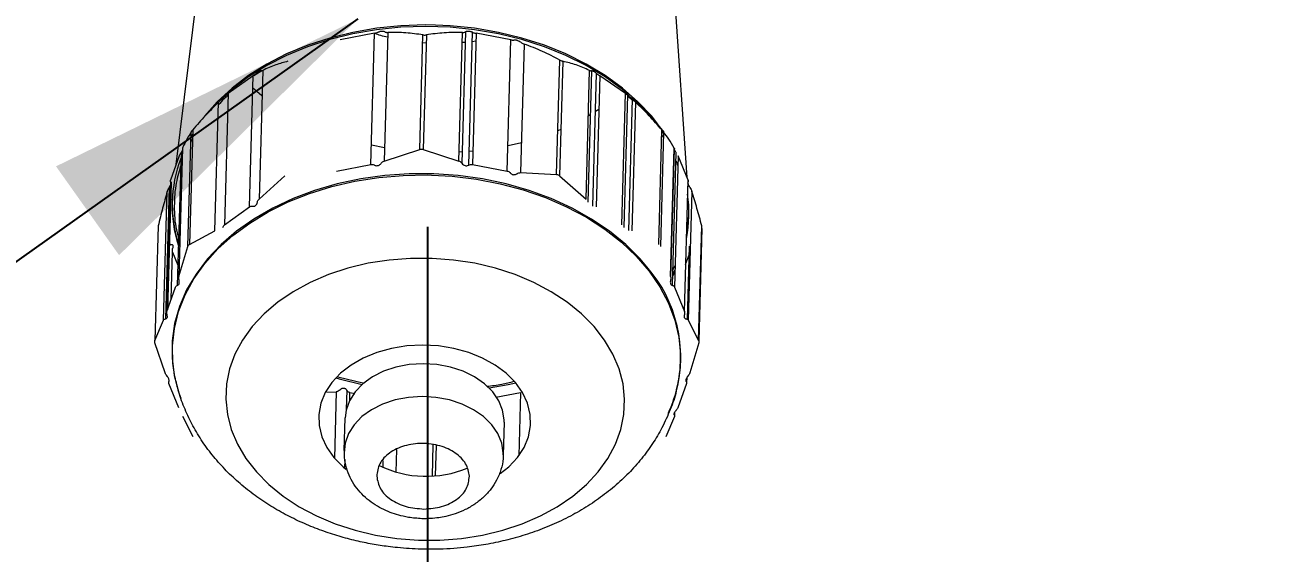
# Model space of a CAD drawing. Extents: x -2187 to 96136, y -11110 to 52208.
# Drawn here: x 32554.6 to 32741.7, y 18667.1 to 18746.8 of the extents above; entities that cross this region are included whole.
import ezdxf

# ---------------------------------------------------------------- set-up
doc = ezdxf.new("R2010")
doc.units = 0
doc.header["$LTSCALE"] = 1000
doc.header["$MEASUREMENT"] = 0
doc.linetypes.add('ACAD_ISO02W100', pattern=[15, 12, -3])
doc.layers.add('洗衣房设备', color=4, linetype='Continuous')
doc.styles.add('-宋体', font='', dxfattribs={"width": 0.8})
doc.styles.add('HZHT', font='hztxt_e.shx', dxfattribs={"width": 1.5, "bigfont": 'hztxt.shx'})
doc.styles.get('-宋体').set_extended_font_data('SimSun')
doc.dimstyles.new('50', dxfattribs={"dimscale": 30, "dimtxt": 3.5, "dimasz": 1.5, "dimexe": 0.8, "dimexo": 2, "dimgap": 0.8, "dimtad": 1, "dimdec": 0, "dimrnd": 5, "dimzin": 0, "dimdsep": 46, "dimtxsty": '-宋体', "dimblk": 'OBLIQUE', "dimcen": 0.6, "dimdle": 0.8, "dimclrd": 6, "dimclre": 6, "dimclrt": 6, "dimadec": 0, "dimazin": 0, "dimtfac": 1, "dimtdec": 0, "dimtofl": 0, "dimtmove": 2, "dimatfit": 3, "dimldrblk": 'OBLIQUE', "dimfxl": 0, "dimtolj": 1, "dimtzin": 0, "dimarcsym": 0})
doc.dimstyles.new('75', dxfattribs={"dimscale": 100, "dimtxt": 3, "dimasz": 1, "dimexe": 1, "dimexo": 1, "dimgap": 0.2, "dimtad": 1, "dimdec": 0, "dimrnd": 10, "dimzin": 0, "dimdsep": 46, "dimtxsty": 'HZHT', "dimblk1": 'ARCHTICK', "dimblk2": 'ARCHTICK', "dimsah": 1, "dimcen": 1, "dimdle": 0.5, "dimclrd": 1, "dimclre": 1, "dimadec": 0, "dimazin": 0, "dimtfac": 1, "dimtdec": 0, "dimtix": 1, "dimtmove": 2, "dimatfit": 3, "dimfxl": 0, "dimtolj": 1, "dimtzin": 0, "dimarcsym": 0})

# ---------------------------------------------------------------- blocks, each defined once
blk = doc.blocks.new('_OBLIQUE')
at = {"color": 0, "linetype": 'ByBlock'}
blk.add_line((-0.5, -0.5), (0.5, 0.5), dxfattribs=at)
blk = doc.blocks.new('*D131')
at = {"layer": 'Defpoints', "color": 0, "linetype": 'ACAD_ISO02W100', "ltscale": 750}
for p in [(32615.36, 18776.32), (32318.1, 18411.5), (33024.11, 18411.5)]:
    blk.add_point(p, dxfattribs=at)
at = {"layer": '洗衣房设备', "color": 6, "linetype": 'ACAD_ISO02W100', "lineweight": -2, "ltscale": 750}
for p, q in [((33024.11, 18800.32), (33024.11, 18387.5)), ((32675.36, 18776.32), (33048.11, 18776.32)), ((32378.1, 18411.5), (33048.11, 18411.5))]:
    blk.add_line(p, q, dxfattribs=at)
at = {"layer": '洗衣房设备', "color": 6, "linetype": 'ACAD_ISO02W100', "lineweight": -2, "ltscale": 750, "xscale": 45, "yscale": 45, "zscale": 45}
for p, rotation in [((33024.11, 18776.32), 90), ((33024.11, 18411.5), 270)]:
    blk.add_blockref('_OBLIQUE', p, dxfattribs=dict(at, rotation=rotation))
at = {"layer": '洗衣房设备', "color": 6, "linetype": 'ACAD_ISO02W100', "ltscale": 750, "insert": (32947.61, 18593.91), "char_height": 105, "attachment_point": 5, "rotation": 90, "style": '-宋体'}
blk.add_mtext('\\A1;365', dxfattribs=at)
blk = doc.blocks.new('*D132')
at = {"layer": 'Defpoints', "color": 0, "linetype": 'ACAD_ISO02W100', "ltscale": 750}
for p in [(32615.36, 18776.32), (32850.1, 18644.5), (32850.1, 18267.54)]:
    blk.add_point(p, dxfattribs=at)
at = {"layer": '洗衣房设备', "color": 6, "linetype": 'ACAD_ISO02W100', "lineweight": -2, "ltscale": 750}
for p, q in [((32615.36, 18716.32), (32615.36, 18243.54)), ((32850.1, 18584.5), (32850.1, 18243.54)), ((32591.36, 18267.54), (32874.1, 18267.54))]:
    blk.add_line(p, q, dxfattribs=at)
at = {"layer": '洗衣房设备', "color": 6, "linetype": 'ACAD_ISO02W100', "lineweight": -2, "ltscale": 750, "xscale": 45, "yscale": 45, "zscale": 45, "rotation": 180}
blk.add_blockref('_OBLIQUE', (32615.36, 18267.54), dxfattribs=at)
at = {"layer": '洗衣房设备', "color": 6, "linetype": 'ACAD_ISO02W100', "lineweight": -2, "ltscale": 750, "xscale": 45, "yscale": 45, "zscale": 45}
blk.add_blockref('_OBLIQUE', (32850.1, 18267.54), dxfattribs=at)
at = {"layer": '洗衣房设备', "color": 6, "linetype": 'ACAD_ISO02W100', "ltscale": 750, "insert": (32732.73, 18344.04), "char_height": 105, "attachment_point": 5, "style": '-宋体'}
blk.add_mtext('\\A1;235', dxfattribs=at)
blk = doc.blocks.new('_ArchTick')
at = {"color": 0, "linetype": 'ByBlock', "const_width": 0.4}
blk.add_lwpolyline([(-0.5, -0.5), (0.5, 0.5)], dxfattribs=at)

msp = doc.modelspace()

# ---------------------------------------------------------------- linework, layer by layer
at = {"color": 7, "linetype": 'Continuous', "lineweight": 15}
for p, q in [((32577.443, 18725.768), (32581.14, 18755.524)), ((32652.466, 18753.537), (32654.488, 18723.803)), ((32607.348, 18745.56), (32602.168, 18744.573)), ((32606.796, 18725.747), (32607.348, 18745.56)), ((32609.364, 18745.68), (32608.823, 18726.272)), ((32620.089, 18726.272), (32620.63, 18745.68)), ((32621.113, 18745.761), (32620.561, 18725.926)), ((32621.581, 18725.662), (32622.139, 18745.701)), ((32622.683, 18745.56), (32622.131, 18725.747)), ((32627.917, 18744.573), (32622.683, 18745.56)), ((32614.19, 18728.028), (32614.671, 18745.302)), ((32615.154, 18744.07), (32614.638, 18744.106)), ((32615.188, 18745.302), (32614.707, 18728.028)), ((32621.069, 18744.164), (32620.587, 18744.13)), ((32622.649, 18744.358), (32622.099, 18744.239)), ((32627.365, 18724.76), (32627.917, 18744.573)), ((32629.955, 18743.922), (32629.414, 18724.514)), ((32590.374, 18739.889), (32589.146, 18739.114)), ((32590.491, 18739.937), (32589.951, 18720.529)), ((32634.838, 18724.232), (32635.319, 18741.506)), ((32635.772, 18741.323), (32635.291, 18724.049)), ((32639.282, 18720.529), (32639.823, 18739.937)), ((32640.106, 18739.879), (32639.554, 18720.043)), ((32589.039, 18739.149), (32585.302, 18736.452)), ((32588.487, 18719.336), (32589.039, 18739.149)), ((32640.311, 18719.446), (32640.869, 18739.485)), ((32641.349, 18739.149), (32640.797, 18719.336)), ((32641.348, 18739.123), (32640.924, 18739.381)), ((32645.236, 18736.452), (32641.349, 18739.149)), ((32585.302, 18736.452), (32584.75, 18716.639)), ((32644.684, 18716.639), (32645.236, 18736.452)), ((32645.516, 18736.262), (32644.957, 18716.223)), ((32581.838, 18733.111), (32583.093, 18734.463)), ((32583.294, 18715.726), (32583.834, 18735.133)), ((32645.719, 18715.766), (32646.271, 18735.602)), ((32646.747, 18735.133), (32646.206, 18715.726)), ((32649.344, 18732.618), (32651.004, 18730.617)), ((32579.208, 18713.363), (32579.689, 18730.637)), ((32579.939, 18730.954), (32579.458, 18713.68)), ((32650.239, 18713.68), (32650.72, 18730.954)), ((32650.987, 18730.637), (32650.506, 18713.363)), ((32579.92, 18730.283), (32579.667, 18729.855)), ((32650.966, 18729.86), (32650.7, 18730.227)), ((32577.896, 18727.058), (32576.603, 18723.375)), ((32578.172, 18727.538), (32577.614, 18707.499)), ((32578.394, 18728.232), (32577.853, 18708.824)), ((32608.823, 18726.272), (32614.19, 18728.028)), ((32614.707, 18728.028), (32620.089, 18726.272)), ((32652.032, 18708.824), (32652.572, 18728.232)), ((32652.582, 18728.125), (32652.043, 18708.751)), ((32652.32, 18707.499), (32652.879, 18727.538)), ((32653.165, 18727.058), (32652.613, 18707.245)), ((32654.663, 18723.375), (32653.165, 18727.058)), ((32601.616, 18724.76), (32606.796, 18725.747)), ((32622.131, 18725.747), (32627.365, 18724.76)), ((32576.084, 18703.655), (32576.627, 18723.135)), ((32576.679, 18723.032), (32576.144, 18703.824)), ((32589.951, 18720.529), (32593.828, 18724.049)), ((32629.414, 18724.514), (32634.838, 18724.232)), ((32635.291, 18724.049), (32639.282, 18720.529)), ((32654.111, 18703.562), (32654.663, 18723.375)), ((32575.55, 18702.262), (32576.091, 18721.67)), ((32576.371, 18722.282), (32575.818, 18702.447)), ((32655.24, 18721.67), (32654.7, 18702.262)), ((32584.75, 18716.639), (32588.487, 18719.336)), ((32574.718, 18716.472), (32574.237, 18699.198)), ((32579.458, 18713.68), (32583.294, 18715.726)), ((32656.266, 18699.198), (32656.747, 18716.472)), ((32656.758, 18716.106), (32656.285, 18699.128)), ((32576.708, 18705.432), (32576.906, 18712.527)), ((32576.906, 18712.527), (32577.7, 18710.574)), ((32577.853, 18708.824), (32579.208, 18713.363)), ((32654.308, 18710.657), (32654.873, 18712.264)), ((32654.597, 18702.379), (32654.905, 18713.423)), ((32652.384, 18709.778), (32652.703, 18710.485)), ((32652.359, 18708.888), (32652.676, 18709.509)), ((32652.367, 18709.161), (32652.684, 18709.785)), ((32576.052, 18703.562), (32577.344, 18707.245)), ((32652.613, 18707.245), (32654.111, 18703.562)), ((32574.237, 18699.198), (32575.55, 18702.262)), ((32654.7, 18702.262), (32656.266, 18699.198)), ((32575.772, 18694.293), (32574.247, 18698.832)), ((32656.277, 18698.832), (32654.922, 18694.293)), ((32601.811, 18693.721), (32605.801, 18692.77)), ((32654.46, 18693.531), (32654.442, 18692.858)), ((32577.852, 18689.03), (32576.354, 18692.714)), ((32600.151, 18691.413), (32601.598, 18691.449)), ((32601.598, 18691.449), (32601.319, 18681.434)), ((32603.18, 18691.676), (32603.099, 18688.776)), ((32603.651, 18691.329), (32604.392, 18691.189)), ((32625.67, 18690.618), (32629.4, 18691.329)), ((32629.4, 18691.329), (32629.135, 18681.794)), ((32654.413, 18692.714), (32653.12, 18689.03)), ((32580.007, 18684.667), (32578.441, 18687.731)), ((32602.794, 18682.575), (32602.932, 18687.525)), ((32652.619, 18687.731), (32651.305, 18684.667)), ((32652.596, 18687.971), (32652.604, 18688.279)), ((32652.636, 18688.333), (32652.624, 18687.918)), ((32626.923, 18686.857), (32626.785, 18681.907)), ((32626.923, 18686.857), (32626.923, 18687.191)), ((32610.635, 18679.329), (32610.73, 18682.725)), ((32616.18, 18683.427), (32616.049, 18678.729)), ((32616.568, 18678.764), (32616.695, 18683.355)), ((32602.888, 18681.213), (32602.853, 18679.939)), ((32608.628, 18681.096), (32608.6, 18680.071))]:
    msp.add_line(p, q, dxfattribs=at)
at = {"color": 8, "linetype": 'Continuous', "lineweight": 15}
for p, q in [((32639.921, 18733.241), (32639.631, 18733.072)), ((32641.206, 18734.035), (32640.709, 18733.718)), ((32635.485, 18731.024), (32635.021, 18730.833)), ((32620.608, 18727.632), (32620.126, 18727.604)), ((32622.187, 18727.756), (32621.638, 18727.707)), ((32654.391, 18693.023), (32654.402, 18693.405)), ((32603.619, 18690.183), (32603.651, 18691.329))]:
    msp.add_line(p, q, dxfattribs=at)
at = {"color": 7, "linetype": 'Continuous', "lineweight": 15, "flags": 128}
for points in [[(32616.586, 18746.778), (32615.052, 18746.799), (32611.352, 18746.674), (32607.692, 18746.301), (32604.106, 18745.683), (32600.626, 18744.825), (32597.284, 18743.735), (32594.109, 18742.424), (32591.131, 18740.902), (32588.377, 18739.185), (32585.871, 18737.286), (32583.636, 18735.225), (32581.713, 18733.043)], [(32615.046, 18746.588), (32611.343, 18746.463), (32607.681, 18746.09), (32604.093, 18745.471), (32600.611, 18744.613), (32597.267, 18743.522), (32594.091, 18742.21), (32591.111, 18740.688), (32588.355, 18738.969), (32585.848, 18737.07), (32583.857, 18735.255)], [(32645.675, 18736.325), (32644.773, 18737.07), (32642.16, 18738.969), (32639.309, 18740.688), (32636.244, 18742.21), (32632.995, 18743.522), (32629.59, 18744.613), (32626.06, 18745.471), (32622.437, 18746.09), (32618.755, 18746.463), (32615.046, 18746.588)], [(32650.984, 18730.426), (32650.956, 18730.467), (32650.725, 18730.805)], [(32615.965, 18724.151), (32619.073, 18723.974), (32622.736, 18723.533), (32626.328, 18722.845), (32629.817, 18721.916), (32633.17, 18720.755), (32636.354, 18719.373), (32639.342, 18717.782), (32642.103, 18715.998), (32644.614, 18714.037), (32646.85, 18711.917), (32648.791, 18709.659), (32650.417, 18707.283), (32651.716, 18704.811), (32652.673, 18702.268), (32653.28, 18699.675), (32653.532, 18697.058)], [(32645.101, 18690.325), (32644.861, 18692.626), (32644.271, 18694.9), (32643.337, 18697.12), (32642.072, 18699.261), (32640.489, 18701.297), (32638.608, 18703.205), (32636.45, 18704.961), (32634.041, 18706.546), (32631.408, 18707.94), (32628.584, 18709.128), (32625.6, 18710.096), (32622.493, 18710.832), (32619.297, 18711.327), (32616.052, 18711.576), (32612.794, 18711.576), (32609.562, 18711.327), (32606.394, 18710.832), (32603.328, 18710.096), (32600.398, 18709.128), (32597.64, 18707.94), (32595.085, 18706.546), (32592.764, 18704.961), (32590.704, 18703.205), (32588.929, 18701.297), (32587.46, 18699.261), (32586.313, 18697.12), (32585.504, 18694.9), (32585.04, 18692.626), (32584.928, 18690.325), (32585.168, 18688.024), (32585.759, 18685.749), (32586.692, 18683.529), (32587.958, 18681.388), (32589.54, 18679.352), (32591.421, 18677.445), (32593.579, 18675.688), (32595.989, 18674.104), (32598.621, 18672.709), (32601.445, 18671.521), (32604.429, 18670.553), (32607.537, 18669.818), (32610.732, 18669.322), (32613.978, 18669.073), (32617.235, 18669.073), (32620.467, 18669.322), (32623.635, 18669.818), (32626.702, 18670.553), (32629.631, 18671.521), (32632.39, 18672.709), (32634.944, 18674.104), (32637.265, 18675.688), (32639.325, 18677.445), (32641.1, 18679.352), (32642.57, 18681.388), (32643.716, 18683.529), (32644.525, 18685.749), (32644.989, 18688.024), (32645.101, 18690.325)], [(32626.334, 18679.102), (32627.628, 18680.137), (32628.936, 18681.534), (32629.931, 18683.058), (32630.59, 18684.673), (32630.9, 18686.346), (32630.853, 18688.036), (32630.45, 18689.709), (32629.7, 18691.324), (32628.621, 18692.848), (32627.235, 18694.245), (32625.575, 18695.485), (32623.677, 18696.539), (32621.583, 18697.384), (32619.34, 18698.002), (32616.999, 18698.378), (32614.612, 18698.505), (32612.232, 18698.378), (32609.912, 18698.002), (32607.704, 18697.384), (32605.657, 18696.539), (32603.818, 18695.485), (32602.226, 18694.245), (32600.919, 18692.848), (32599.924, 18691.324), (32599.264, 18689.709), (32598.955, 18688.036), (32599.002, 18686.346), (32599.405, 18684.673), (32600.154, 18683.058), (32601.234, 18681.534), (32602.619, 18680.137), (32603.063, 18679.769)], [(32626.923, 18687.191), (32626.699, 18688.664), (32626.118, 18690.093), (32625.197, 18691.434), (32623.964, 18692.645), (32622.457, 18693.691), (32620.72, 18694.539), (32618.808, 18695.165), (32616.778, 18695.547), (32614.691, 18695.676), (32612.612, 18695.547), (32610.603, 18695.165), (32608.725, 18694.539), (32607.036, 18693.691), (32605.586, 18692.645), (32604.421, 18691.434), (32603.575, 18690.093), (32603.073, 18688.664), (32602.932, 18687.525)], [(32601.527, 18693.555), (32602.038, 18693.409), (32605.495, 18692.566)], [(32624.644, 18692.032), (32627.534, 18692.551), (32628.661, 18692.8)], [(32651.734, 18688.245), (32651.973, 18688.777), (32652.532, 18690.215)]]:
    msp.add_lwpolyline(points, dxfattribs=at)
at = {"color": 8, "linetype": 'Continuous', "lineweight": 15, "flags": 128}
for points in [[(32650.932, 18730.703), (32649.179, 18733.018), (32647.113, 18735.225), (32644.764, 18737.286), (32642.152, 18739.185), (32639.302, 18740.902), (32636.239, 18742.424), (32632.992, 18743.735), (32629.588, 18744.825), (32626.061, 18745.683), (32622.44, 18746.301), (32618.759, 18746.674), (32616.586, 18746.778)], [(32590.385, 18736.116), (32589.248, 18737.054), (32588.987, 18737.283)], [(32608.879, 18728.269), (32606.892, 18728.657), (32606.877, 18728.66)], [(32629.54, 18729.032), (32627.964, 18728.657), (32627.471, 18728.552)], [(32648.462, 18710.316), (32647.437, 18711.512), (32645.269, 18713.673), (32642.819, 18715.68), (32640.112, 18717.514), (32637.172, 18719.158), (32634.027, 18720.597), (32630.707, 18721.817), (32627.241, 18722.807), (32623.664, 18723.558), (32620.007, 18724.062), (32616.305, 18724.316), (32612.594, 18724.316), (32608.906, 18724.062), (32605.278, 18723.558), (32601.742, 18722.807), (32598.331, 18721.817), (32595.079, 18720.597), (32592.014, 18719.158), (32589.166, 18717.514), (32586.561, 18715.68), (32584.223, 18713.673), (32582.175, 18711.512), (32580.435, 18709.217), (32579.02, 18706.81), (32577.942, 18704.313), (32577.213, 18701.749), (32576.838, 18699.143), (32576.821, 18696.518), (32577.163, 18693.899), (32577.86, 18691.311), (32578.169, 18690.463)], [(32577.264, 18693.685), (32576.954, 18695.748), (32576.881, 18698.368), (32577.166, 18700.976), (32577.806, 18703.547), (32578.795, 18706.058), (32580.124, 18708.484), (32581.78, 18710.804), (32583.749, 18712.995), (32586.011, 18715.038), (32588.546, 18716.913), (32591.33, 18718.602), (32594.336, 18720.091), (32597.538, 18721.364), (32600.904, 18722.41), (32604.404, 18723.22), (32608.005, 18723.785), (32611.673, 18724.101), (32615.373, 18724.164), (32615.965, 18724.151)], [(32626.785, 18681.921), (32626.785, 18682.241), (32626.562, 18683.715), (32625.981, 18685.143), (32625.06, 18686.484), (32623.827, 18687.695), (32622.319, 18688.741), (32620.582, 18689.59), (32618.67, 18690.215), (32616.64, 18690.598), (32614.553, 18690.727), (32612.474, 18690.598), (32610.465, 18690.215), (32608.587, 18689.59), (32606.898, 18688.741), (32605.449, 18687.695), (32604.283, 18686.484), (32603.437, 18685.143), (32602.935, 18683.715), (32602.794, 18682.241), (32602.802, 18682.061)]]:
    msp.add_lwpolyline(points, dxfattribs=at)
at = {"color": 7, "linetype": 'Continuous', "lineweight": 15}
for centre, radius, start, end in [((32626.127, 18713.294), 30.206, 39.77114, 48.41254), ((32596.708, 18719.543), 19.88, 159.00318, 197.80585), ((32596.684, 18719.778), 19.832, 173.02529, 197.67971), ((32635.22, 18718.47), 19.586, 348.58122, 8.22782), ((32635.227, 18718.697), 19.564, 348.9531, 3.87894), ((32632.665, 18696.629), 20.901, 345.49518, 40.90986), ((32633.703, 18696.591), 19.834, 335.14858, 1.34944), ((32615.139, 18694.799), 16.108, 244.02359, 292.74666)]:
    msp.add_arc(centre, radius, start, end, dxfattribs=at)
for points, knots in [([(32607.348, 18745.56), (32607.401, 18745.566), (32607.508, 18745.58), (32607.695, 18745.626), (32607.821, 18745.669), (32607.892, 18745.698), (32607.899, 18745.701)], [0, 0, 0, 0, 0.2681294, 0.5355167, 0.9488887, 1, 1, 1, 1]), ([(32609.344, 18744.97), (32608.993, 18745.032), (32608.316, 18745.151), (32607.712, 18745.402), (32607.423, 18745.523)], [0, 0, 0, 0, 0.5192372, 1, 1, 1, 1]), ([(32608.908, 18745.761), (32608.854, 18745.782), (32608.767, 18745.817), (32608.587, 18745.838), (32608.419, 18745.835), (32608.253, 18745.811), (32608.07, 18745.767), (32607.964, 18745.726), (32607.899, 18745.701)], [0, 0, 0, 0, 0.2648849, 0.4276131, 0.5578287, 0.6886219, 0.8092189, 1, 1, 1, 1]), ([(32608.908, 18745.761), (32608.965, 18745.738), (32609.058, 18745.702), (32609.232, 18745.679), (32609.332, 18745.68), (32609.364, 18745.68)], [0, 0, 0, 0, 0.5231605, 0.8474357, 1, 1, 1, 1]), ([(32614.671, 18745.302), (32613.82, 18745.424), (32612.107, 18745.67), (32610.282, 18745.677), (32609.364, 18745.68)], [0, 0, 0, 0, 0.497052, 1, 1, 1, 1]), ([(32620.63, 18745.68), (32619.704, 18745.677), (32617.839, 18745.671), (32616.076, 18745.425), (32615.188, 18745.302)], [0, 0, 0, 0, 0.4967234, 1, 1, 1, 1]), ([(32620.63, 18745.68), (32620.694, 18745.681), (32620.851, 18745.684), (32621.004, 18745.719), (32621.084, 18745.75), (32621.113, 18745.761)], [0, 0, 0, 0, 0.3067001, 0.7426865, 1, 1, 1, 1]), ([(32622.139, 18745.701), (32622.088, 18745.722), (32621.983, 18745.765), (32621.801, 18745.811), (32621.625, 18745.834), (32621.455, 18745.838), (32621.267, 18745.817), (32621.17, 18745.782), (32621.113, 18745.761)], [0, 0, 0, 0, 0.161232, 0.3239478, 0.4449344, 0.5657287, 0.7429187, 1, 1, 1, 1]), ([(32622.139, 18745.701), (32622.193, 18745.68), (32622.3, 18745.637), (32622.493, 18745.584), (32622.624, 18745.567), (32622.683, 18745.56)], [0, 0, 0, 0, 0.3520426, 0.707148, 1, 1, 1, 1]), ([(32614.671, 18745.302), (32614.725, 18745.294), (32614.806, 18745.283), (32614.956, 18745.28), (32615.079, 18745.286), (32615.16, 18745.298), (32615.188, 18745.302)], [0, 0, 0, 0, 0.3285497, 0.500126, 0.8280082, 1, 1, 1, 1]), ([(32627.917, 18744.573), (32627.97, 18744.559), (32628.075, 18744.533), (32628.24, 18744.513), (32628.339, 18744.514), (32628.391, 18744.521), (32628.397, 18744.522)], [0, 0, 0, 0, 0.2681294, 0.5355167, 0.9488886, 1, 1, 1, 1]), ([(32629.416, 18744.196), (32629.342, 18744.242), (32629.222, 18744.317), (32629.016, 18744.413), (32628.842, 18744.475), (32628.685, 18744.512), (32628.526, 18744.532), (32628.446, 18744.526), (32628.397, 18744.522)], [0, 0, 0, 0, 0.2648849, 0.4276131, 0.5578287, 0.6886219, 0.8092189, 1, 1, 1, 1]), ([(32629.416, 18744.196), (32629.494, 18744.146), (32629.62, 18744.067), (32629.819, 18743.972), (32629.922, 18743.934), (32629.955, 18743.922)], [0, 0, 0, 0, 0.5231605, 0.8474357, 1, 1, 1, 1]), ([(32635.319, 18741.506), (32634.458, 18741.956), (32632.727, 18742.861), (32630.883, 18743.567), (32629.955, 18743.922)], [0, 0, 0, 0, 0.49705195, 1, 1, 1, 1]), ([(32590.242, 18739.879), (32590.223, 18739.885), (32590.193, 18739.896), (32590.088, 18739.861), (32589.972, 18739.802), (32589.842, 18739.723), (32589.683, 18739.613), (32589.579, 18739.534), (32589.516, 18739.485)], [0, 0, 0, 0, 0.2648849, 0.4276131, 0.5578287, 0.6886219, 0.8092189, 1, 1, 1, 1]), ([(32590.242, 18739.879), (32590.263, 18739.872), (32590.296, 18739.861), (32590.399, 18739.893), (32590.469, 18739.926), (32590.491, 18739.937)], [0, 0, 0, 0, 0.5231605, 0.8474357, 1, 1, 1, 1]), ([(32594.309, 18741.323), (32593.697, 18741.162), (32592.466, 18740.837), (32591.152, 18740.238), (32590.491, 18739.937)], [0, 0, 0, 0, 0.49705195, 1, 1, 1, 1]), ([(32635.319, 18741.506), (32635.371, 18741.479), (32635.477, 18741.424), (32635.632, 18741.361), (32635.725, 18741.334), (32635.766, 18741.324), (32635.772, 18741.323)], [0, 0, 0, 0, 0.326433, 0.6547012, 0.9534022, 1, 1, 1, 1]), ([(32639.823, 18739.937), (32639.134, 18740.235), (32637.747, 18740.835), (32636.433, 18741.16), (32635.772, 18741.323)], [0, 0, 0, 0, 0.4967234, 1, 1, 1, 1]), ([(32639.823, 18739.937), (32639.868, 18739.918), (32639.979, 18739.871), (32640.062, 18739.863), (32640.094, 18739.875), (32640.106, 18739.879)], [0, 0, 0, 0, 0.3067001, 0.7426865, 1, 1, 1, 1]), ([(32640.869, 18739.485), (32640.817, 18739.526), (32640.712, 18739.608), (32640.55, 18739.72), (32640.409, 18739.803), (32640.287, 18739.861), (32640.172, 18739.896), (32640.13, 18739.885), (32640.106, 18739.879)], [0, 0, 0, 0, 0.16123203, 0.32394783, 0.4449344, 0.56572872, 0.74291871, 1, 1, 1, 1]), ([(32589.039, 18739.149), (32589.079, 18739.173), (32589.158, 18739.223), (32589.319, 18739.334), (32589.438, 18739.424), (32589.508, 18739.479), (32589.516, 18739.485)], [0, 0, 0, 0, 0.26812939, 0.5355167, 0.9488886, 1, 1, 1, 1]), ([(32640.869, 18739.485), (32640.923, 18739.443), (32641.03, 18739.358), (32641.203, 18739.236), (32641.303, 18739.176), (32641.349, 18739.149)], [0, 0, 0, 0, 0.3520426, 0.707148, 1, 1, 1, 1]), ([(32585.273, 18736.153), (32585.068, 18735.992), (32584.513, 18735.556), (32584.09, 18735.05), (32583.823, 18734.731)], [0, 0, 0, 0, 0.36956361, 1, 1, 1, 1]), ([(32585.049, 18736.262), (32585.036, 18736.255), (32585.01, 18736.242), (32584.928, 18736.178), (32584.82, 18736.084), (32584.691, 18735.966), (32584.514, 18735.798), (32584.389, 18735.675), (32584.315, 18735.602)], [0, 0, 0, 0, 0.16123203, 0.32394784, 0.44493442, 0.56572875, 0.74291875, 1, 1, 1, 1]), ([(32585.049, 18736.262), (32585.063, 18736.269), (32585.089, 18736.283), (32585.176, 18736.347), (32585.263, 18736.42), (32585.302, 18736.452)], [0, 0, 0, 0, 0.3520426, 0.707148, 1, 1, 1, 1]), ([(32645.236, 18736.452), (32645.273, 18736.422), (32645.349, 18736.362), (32645.447, 18736.293), (32645.494, 18736.269), (32645.513, 18736.263), (32645.516, 18736.262)], [0, 0, 0, 0, 0.2681294, 0.5355168, 0.9488887, 1, 1, 1, 1]), ([(32646.178, 18735.502), (32646.128, 18735.555), (32645.936, 18735.76), (32645.691, 18735.936), (32645.51, 18736.066)], [0, 0, 0, 0, 0.2612497, 1, 1, 1, 1]), ([(32646.271, 18735.602), (32646.197, 18735.677), (32646.078, 18735.798), (32645.902, 18735.967), (32645.767, 18736.087), (32645.661, 18736.174), (32645.569, 18736.24), (32645.536, 18736.253), (32645.516, 18736.262)], [0, 0, 0, 0, 0.2648849, 0.4276131, 0.5578287, 0.6886219, 0.8092189, 1, 1, 1, 1]), ([(32583.834, 18735.133), (32583.172, 18734.482), (32581.838, 18733.172), (32580.575, 18731.696), (32579.939, 18730.954)], [0, 0, 0, 0, 0.4967234, 1, 1, 1, 1]), ([(32583.834, 18735.133), (32583.885, 18735.181), (32584.006, 18735.297), (32584.172, 18735.46), (32584.277, 18735.563), (32584.315, 18735.602)], [0, 0, 0, 0, 0.3067001, 0.7426865, 1, 1, 1, 1]), ([(32646.271, 18735.602), (32646.349, 18735.522), (32646.475, 18735.394), (32646.644, 18735.229), (32646.722, 18735.157), (32646.747, 18735.133)], [0, 0, 0, 0, 0.5231605, 0.8474357, 1, 1, 1, 1]), ([(32650.72, 18730.954), (32650.083, 18731.687), (32648.802, 18733.163), (32647.435, 18734.474), (32646.747, 18735.133)], [0, 0, 0, 0, 0.497052, 1, 1, 1, 1]), ([(32579.689, 18730.637), (32579.483, 18730.312), (32579.067, 18729.658), (32578.619, 18728.709), (32578.394, 18728.232)], [0, 0, 0, 0, 0.497052, 1, 1, 1, 1]), ([(32579.689, 18730.637), (32579.704, 18730.658), (32579.735, 18730.702), (32579.821, 18730.811), (32579.894, 18730.9), (32579.934, 18730.947), (32579.939, 18730.954)], [0, 0, 0, 0, 0.326433, 0.6547012, 0.9534022, 1, 1, 1, 1]), ([(32650.72, 18730.954), (32650.757, 18730.909), (32650.833, 18730.82), (32650.924, 18730.712), (32650.969, 18730.659), (32650.985, 18730.639), (32650.987, 18730.637)], [0, 0, 0, 0, 0.326433, 0.6547012, 0.9534022, 1, 1, 1, 1]), ([(32652.572, 18728.232), (32652.304, 18728.703), (32651.763, 18729.653), (32651.247, 18730.307), (32650.987, 18730.637)], [0, 0, 0, 0, 0.4967234, 1, 1, 1, 1]), ([(32579.902, 18729.628), (32579.867, 18729.578), (32579.756, 18729.422), (32579.692, 18729.252), (32579.647, 18729.136)], [0, 0, 0, 0, 0.31796787, 1, 1, 1, 1]), ([(32577.896, 18727.058), (32577.912, 18727.094), (32577.943, 18727.164), (32578.034, 18727.324), (32578.114, 18727.451), (32578.166, 18727.53), (32578.172, 18727.538)], [0, 0, 0, 0, 0.2681294, 0.5355167, 0.9488886, 1, 1, 1, 1]), ([(32578.384, 18727.881), (32578.382, 18727.878), (32578.363, 18727.839), (32578.29, 18727.718), (32578.217, 18727.607), (32578.172, 18727.538)], [0, 0, 0, 0, 0.0342811, 0.4083048, 1, 1, 1, 1]), ([(32652.572, 18728.232), (32652.587, 18728.202), (32652.623, 18728.129), (32652.613, 18728.11), (32652.591, 18728.121), (32652.582, 18728.125)], [0, 0, 0, 0, 0.3067001, 0.7426865, 1, 1, 1, 1]), ([(32652.879, 18727.538), (32652.84, 18727.597), (32652.763, 18727.714), (32652.666, 18727.873), (32652.603, 18727.984), (32652.586, 18728.022), (32652.58, 18728.036)], [0, 0, 0, 0, 0.3118941, 0.6266584, 0.8606999, 1, 1, 1, 1]), ([(32578.115, 18725.477), (32577.829, 18724.515), (32577.198, 18722.389), (32577.167, 18720.206), (32577.15, 18719.011)], [0, 0, 0, 0, 0.4521545, 1, 1, 1, 1]), ([(32606.796, 18725.747), (32606.882, 18725.757), (32607.053, 18725.779), (32607.237, 18725.718), (32607.327, 18725.67), (32607.341, 18725.662)], [0, 0, 0, 0, 0.4582299, 0.9150447, 1, 1, 1, 1]), ([(32607.341, 18725.662), (32607.419, 18725.627), (32607.576, 18725.557), (32607.832, 18725.557), (32608.066, 18725.643), (32608.238, 18725.776), (32608.322, 18725.883), (32608.355, 18725.926)], [0, 0, 0, 0, 0.2211179, 0.4433378, 0.6493745, 0.859573, 1, 1, 1, 1]), ([(32608.355, 18725.926), (32608.421, 18726.006), (32608.548, 18726.161), (32608.734, 18726.236), (32608.823, 18726.272)], [0, 0, 0, 0, 0.5154886, 1, 1, 1, 1]), ([(32620.561, 18725.926), (32620.495, 18726.006), (32620.367, 18726.161), (32620.18, 18726.236), (32620.089, 18726.272)], [0, 0, 0, 0, 0.5154886, 1, 1, 1, 1]), ([(32620.561, 18725.926), (32620.625, 18725.849), (32620.754, 18725.696), (32621.02, 18725.567), (32621.288, 18725.552), (32621.471, 18725.605), (32621.561, 18725.652), (32621.581, 18725.662)], [0, 0, 0, 0, 0.2565569, 0.5151366, 0.7371641, 0.9408568, 1, 1, 1, 1]), ([(32621.581, 18725.662), (32621.662, 18725.698), (32621.822, 18725.77), (32622.018, 18725.771), (32622.117, 18725.749), (32622.131, 18725.747)], [0, 0, 0, 0, 0.4619091, 0.9260316, 1, 1, 1, 1]), ([(32653.123, 18725.571), (32653.081, 18725.746), (32653.018, 18726.002), (32652.886, 18726.245), (32652.845, 18726.323)], [0, 0, 0, 0, 0.682463, 1, 1, 1, 1]), ([(32576.627, 18723.135), (32576.611, 18723.142), (32576.58, 18723.157), (32576.567, 18723.237), (32576.592, 18723.332), (32576.603, 18723.375)], [0, 0, 0, 0, 0.3520426, 0.707148, 1, 1, 1, 1]), ([(32576.627, 18723.135), (32576.643, 18723.13), (32576.673, 18723.119), (32576.675, 18723.059), (32576.676, 18723.032)], [0, 0, 0, 0, 0.5454451, 1, 1, 1, 1]), ([(32627.365, 18724.76), (32627.449, 18724.738), (32627.615, 18724.696), (32627.762, 18724.572), (32627.828, 18724.495), (32627.838, 18724.483)], [0, 0, 0, 0, 0.4582299, 0.9150447, 1, 1, 1, 1]), ([(32627.838, 18724.483), (32627.898, 18724.421), (32628.016, 18724.299), (32628.252, 18724.206), (32628.497, 18724.201), (32628.703, 18724.263), (32628.817, 18724.332), (32628.863, 18724.36)], [0, 0, 0, 0, 0.2211179, 0.4433378, 0.6493745, 0.859573, 1, 1, 1, 1]), ([(32628.863, 18724.36), (32628.952, 18724.411), (32629.124, 18724.51), (32629.32, 18724.513), (32629.414, 18724.514)], [0, 0, 0, 0, 0.5154886, 1, 1, 1, 1]), ([(32634.838, 18724.232), (32634.916, 18724.224), (32635.072, 18724.208), (32635.218, 18724.116), (32635.284, 18724.056), (32635.291, 18724.049)], [0, 0, 0, 0, 0.4701431, 0.9408135, 1, 1, 1, 1]), ([(32654.958, 18722.282), (32654.904, 18722.382), (32654.818, 18722.544), (32654.72, 18722.762), (32654.667, 18722.9), (32654.656, 18722.954), (32654.651, 18722.973)], [0, 0, 0, 0, 0.42224102, 0.68163868, 0.88920938, 1, 1, 1, 1]), ([(32654.663, 18723.375), (32654.675, 18723.335), (32654.701, 18723.256), (32654.706, 18723.17), (32654.689, 18723.141), (32654.671, 18723.136), (32654.669, 18723.135)], [0, 0, 0, 0, 0.2681294, 0.5355167, 0.9488887, 1, 1, 1, 1]), ([(32576.091, 18721.67), (32575.859, 18720.845), (32575.391, 18719.185), (32574.943, 18717.38), (32574.718, 18716.472)], [0, 0, 0, 0, 0.4967234, 1, 1, 1, 1]), ([(32576.091, 18721.67), (32576.112, 18721.732), (32576.162, 18721.881), (32576.267, 18722.094), (32576.343, 18722.231), (32576.371, 18722.282)], [0, 0, 0, 0, 0.3067001, 0.7426865, 1, 1, 1, 1]), ([(32576.617, 18722.791), (32576.616, 18722.788), (32576.594, 18722.721), (32576.51, 18722.54), (32576.422, 18722.378), (32576.371, 18722.282)], [0, 0, 0, 0, 0.02126, 0.4206023, 1, 1, 1, 1]), ([(32654.958, 18722.282), (32655.014, 18722.177), (32655.105, 18722.007), (32655.198, 18721.793), (32655.23, 18721.7), (32655.24, 18721.67)], [0, 0, 0, 0, 0.5231605, 0.8474357, 1, 1, 1, 1]), ([(32656.747, 18716.472), (32656.507, 18717.369), (32656.023, 18719.174), (32655.502, 18720.835), (32655.24, 18721.67)], [0, 0, 0, 0, 0.497052, 1, 1, 1, 1]), ([(32588.487, 18719.336), (32588.552, 18719.376), (32588.683, 18719.455), (32588.854, 18719.461), (32588.944, 18719.448), (32588.958, 18719.446)], [0, 0, 0, 0, 0.4582299, 0.9150447, 1, 1, 1, 1]), ([(32588.958, 18719.446), (32589.033, 18719.44), (32589.185, 18719.429), (32589.394, 18719.518), (32589.553, 18719.679), (32589.647, 18719.863), (32589.677, 18719.992), (32589.69, 18720.043)], [0, 0, 0, 0, 0.2211179, 0.4433378, 0.6493745, 0.8595731, 1, 1, 1, 1]), ([(32589.69, 18720.043), (32589.715, 18720.141), (32589.764, 18720.33), (32589.89, 18720.464), (32589.951, 18720.529)], [0, 0, 0, 0, 0.5154886, 1, 1, 1, 1]), ([(32577.15, 18719.011), (32577.203, 18717.812), (32577.269, 18716.355), (32577.732, 18714.935), (32577.814, 18714.683)], [0, 0, 0, 0, 0.8224129, 1, 1, 1, 1]), ([(32584.491, 18716.223), (32584.514, 18716.301), (32584.561, 18716.459), (32584.671, 18716.585), (32584.741, 18716.633), (32584.75, 18716.639)], [0, 0, 0, 0, 0.4619091, 0.9260316, 1, 1, 1, 1]), ([(32576.611, 18713.648), (32576.55, 18713.621), (32576.479, 18713.591), (32576.424, 18713.619), (32576.417, 18713.623)], [0, 0, 0, 0, 0.8756999, 1, 1, 1, 1]), ([(32576.611, 18713.648), (32576.668, 18713.668), (32576.759, 18713.7), (32576.863, 18713.659), (32576.923, 18713.575), (32576.95, 18713.451), (32576.948, 18713.275), (32576.923, 18713.143), (32576.908, 18713.062)], [0, 0, 0, 0, 0.2648849, 0.4276131, 0.5578287, 0.6886219, 0.8092189, 1, 1, 1, 1]), ([(32579.208, 18713.363), (32579.233, 18713.428), (32579.284, 18713.56), (32579.389, 18713.646), (32579.451, 18713.677), (32579.458, 18713.68)], [0, 0, 0, 0, 0.4701431, 0.9408135, 1, 1, 1, 1]), ([(32576.906, 18712.527), (32576.893, 18712.563), (32576.867, 18712.636), (32576.864, 18712.814), (32576.885, 18712.96), (32576.905, 18713.052), (32576.908, 18713.062)], [0, 0, 0, 0, 0.2681294, 0.5355167, 0.9488886, 1, 1, 1, 1]), ([(32577.614, 18707.499), (32577.667, 18707.518), (32577.773, 18707.557), (32577.878, 18707.707), (32577.921, 18707.908), (32577.911, 18708.109), (32577.881, 18708.238), (32577.868, 18708.289)], [0, 0, 0, 0, 0.2211179, 0.4433378, 0.6493745, 0.859573, 1, 1, 1, 1]), ([(32577.868, 18708.289), (32577.847, 18708.388), (32577.805, 18708.579), (32577.837, 18708.744), (32577.853, 18708.824)], [0, 0, 0, 0, 0.5154886, 1, 1, 1, 1]), ([(32652.03, 18708.289), (32652.011, 18708.194), (32651.974, 18708.004), (32652.013, 18707.754), (32652.122, 18707.586), (32652.236, 18707.52), (32652.305, 18707.503), (32652.32, 18707.499)], [0, 0, 0, 0, 0.2565569, 0.5151366, 0.7371641, 0.9408567, 1, 1, 1, 1]), ([(32652.032, 18708.824), (32652.051, 18708.742), (32652.089, 18708.576), (32652.049, 18708.385), (32652.03, 18708.289)], [0, 0, 0, 0, 0.4979887, 1, 1, 1, 1]), ([(32577.344, 18707.245), (32577.372, 18707.303), (32577.427, 18707.419), (32577.538, 18707.48), (32577.604, 18707.497), (32577.614, 18707.499)], [0, 0, 0, 0, 0.4582299, 0.9150446, 1, 1, 1, 1]), ([(32652.32, 18707.499), (32652.378, 18707.48), (32652.494, 18707.441), (32652.579, 18707.328), (32652.609, 18707.255), (32652.613, 18707.245)], [0, 0, 0, 0, 0.4619091, 0.9260316, 1, 1, 1, 1]), ([(32575.55, 18702.262), (32575.582, 18702.314), (32575.644, 18702.418), (32575.76, 18702.437), (32575.818, 18702.447)], [0, 0, 0, 0, 0.4979887, 1, 1, 1, 1]), ([(32575.818, 18702.447), (32575.875, 18702.458), (32575.99, 18702.48), (32576.096, 18702.619), (32576.125, 18702.816), (32576.101, 18702.983), (32576.075, 18703.075), (32576.069, 18703.096)], [0, 0, 0, 0, 0.2565569, 0.5151366, 0.737164, 0.9408567, 1, 1, 1, 1]), ([(32576.069, 18703.096), (32576.05, 18703.176), (32576.011, 18703.335), (32576.026, 18703.487), (32576.048, 18703.552), (32576.052, 18703.562)], [0, 0, 0, 0, 0.4619091, 0.9260316, 1, 1, 1, 1]), ([(32654.111, 18703.096), (32654.094, 18703.018), (32654.059, 18702.862), (32654.086, 18702.665), (32654.172, 18702.528), (32654.286, 18702.462), (32654.371, 18702.451), (32654.405, 18702.447)], [0, 0, 0, 0, 0.22111791, 0.44333779, 0.64937447, 0.85957303, 1, 1, 1, 1]), ([(32654.111, 18703.562), (32654.129, 18703.5), (32654.164, 18703.377), (32654.14, 18703.204), (32654.115, 18703.111), (32654.111, 18703.096)], [0, 0, 0, 0, 0.4582299, 0.9150447, 1, 1, 1, 1]), ([(32654.405, 18702.447), (32654.47, 18702.437), (32654.595, 18702.417), (32654.666, 18702.313), (32654.7, 18702.262)], [0, 0, 0, 0, 0.5154886, 1, 1, 1, 1]), ([(32574.247, 18698.832), (32574.23, 18698.899), (32574.196, 18699.035), (32574.214, 18699.146), (32574.235, 18699.193), (32574.237, 18699.198)], [0, 0, 0, 0, 0.4701431, 0.9408135, 1, 1, 1, 1]), ([(32656.266, 18699.198), (32656.284, 18699.152), (32656.319, 18699.06), (32656.3, 18698.918), (32656.279, 18698.84), (32656.277, 18698.832)], [0, 0, 0, 0, 0.4701431, 0.9408135, 1, 1, 1, 1]), ([(32576.059, 18693.813), (32575.996, 18693.896), (32575.875, 18694.057), (32575.806, 18694.216), (32575.772, 18694.293)], [0, 0, 0, 0, 0.5154886, 1, 1, 1, 1]), ([(32576.349, 18693.023), (32576.365, 18693.056), (32576.397, 18693.122), (32576.369, 18693.289), (32576.285, 18693.483), (32576.174, 18693.662), (32576.092, 18693.77), (32576.059, 18693.813)], [0, 0, 0, 0, 0.2211179, 0.4433378, 0.6493745, 0.8595731, 1, 1, 1, 1]), ([(32576.354, 18692.714), (32576.336, 18692.774), (32576.3, 18692.895), (32576.323, 18692.983), (32576.346, 18693.018), (32576.349, 18693.023)], [0, 0, 0, 0, 0.4582299, 0.9150446, 1, 1, 1, 1]), ([(32614.384, 18667.7), (32613.204, 18667.756), (32611.537, 18667.835), (32609.084, 18668.123), (32606.986, 18668.446), (32604.518, 18668.96), (32601.97, 18669.635), (32599.364, 18670.492), (32596.757, 18671.535), (32594.189, 18672.765), (32591.695, 18674.181), (32589.309, 18675.782), (32587.059, 18677.562), (32584.972, 18679.512), (32583.074, 18681.623), (32581.388, 18683.882), (32579.932, 18686.275), (32578.734, 18688.787), (32577.823, 18691.259), (32577.454, 18692.918), (32577.285, 18693.679)], [0, 0, 0, 0, 0.0684342, 0.0966365, 0.1433505, 0.1918584, 0.2438812, 0.2981419, 0.3541335, 0.4114487, 0.4697719, 0.5288524, 0.5884745, 0.6484449, 0.708595, 0.7687918, 0.8289522, 0.8890551, 0.9491459, 1, 1, 1, 1]), ([(32624.305, 18692.274), (32625.063, 18692.362), (32626.452, 18692.522), (32627.765, 18692.87), (32628.361, 18693.029)], [0, 0, 0, 0, 0.54572741, 1, 1, 1, 1]), ([(32654.646, 18693.813), (32654.587, 18693.733), (32654.468, 18693.573), (32654.359, 18693.337), (32654.331, 18693.157), (32654.357, 18693.065), (32654.385, 18693.031), (32654.391, 18693.023)], [0, 0, 0, 0, 0.2565569, 0.5151366, 0.7371641, 0.9408568, 1, 1, 1, 1]), ([(32654.391, 18693.023), (32654.412, 18692.99), (32654.453, 18692.922), (32654.439, 18692.798), (32654.416, 18692.724), (32654.413, 18692.714)], [0, 0, 0, 0, 0.4619091, 0.9260316, 1, 1, 1, 1]), ([(32654.922, 18694.293), (32654.89, 18694.214), (32654.826, 18694.054), (32654.706, 18693.894), (32654.646, 18693.813)], [0, 0, 0, 0, 0.4979887, 1, 1, 1, 1]), ([(32602.153, 18691.735), (32602.072, 18691.659), (32601.939, 18691.536), (32601.736, 18691.455), (32601.632, 18691.451), (32601.598, 18691.449)], [0, 0, 0, 0, 0.5231605, 0.8474357, 1, 1, 1, 1]), ([(32602.153, 18691.735), (32602.231, 18691.808), (32602.355, 18691.925), (32602.567, 18692.01), (32602.743, 18692.02), (32602.9, 18691.968), (32603.056, 18691.855), (32603.133, 18691.744), (32603.18, 18691.676)], [0, 0, 0, 0, 0.2648849, 0.4276131, 0.5578287, 0.6886219, 0.8092189, 1, 1, 1, 1]), ([(32603.651, 18691.329), (32603.598, 18691.339), (32603.493, 18691.36), (32603.331, 18691.471), (32603.235, 18691.587), (32603.185, 18691.667), (32603.18, 18691.676)], [0, 0, 0, 0, 0.2681294, 0.5355167, 0.9488886, 1, 1, 1, 1]), ([(32652.905, 18691.634), (32652.9, 18691.613), (32652.701, 18690.634), (32652.002, 18688.742), (32650.822, 18686.078), (32649.346, 18683.594), (32647.667, 18681.298), (32645.737, 18679.133), (32643.575, 18677.117), (32641.2, 18675.269), (32638.637, 18673.604), (32635.913, 18672.135), (32633.06, 18670.873), (32630.12, 18669.824), (32627.149, 18668.996), (32624.221, 18668.386), (32621.615, 18668.009), (32619.288, 18667.794), (32616.968, 18667.67), (32615.321, 18667.689), (32614.384, 18667.7)], [0, 0, 0, 0, 0.0014327, 0.0652099, 0.1305578, 0.1907384, 0.2516747, 0.313354, 0.3756893, 0.4385221, 0.5016403, 0.5647995, 0.6277269, 0.6900817, 0.7512911, 0.8101312, 0.8654375, 0.9047427, 0.9458486, 1, 1, 1, 1]), ([(32652.846, 18688.62), (32652.792, 18688.556), (32652.683, 18688.428), (32652.578, 18688.246), (32652.536, 18688.104), (32652.549, 18688.016), (32652.582, 18687.984), (32652.596, 18687.971)], [0, 0, 0, 0, 0.2211179, 0.4433378, 0.6493745, 0.859573, 1, 1, 1, 1]), ([(32652.596, 18687.971), (32652.619, 18687.945), (32652.665, 18687.895), (32652.634, 18687.785), (32652.619, 18687.731)], [0, 0, 0, 0, 0.5154886, 1, 1, 1, 1]), ([(32653.12, 18689.03), (32653.093, 18688.971), (32653.038, 18688.854), (32652.924, 18688.708), (32652.857, 18688.632), (32652.846, 18688.62)], [0, 0, 0, 0, 0.4582299, 0.9150447, 1, 1, 1, 1]), ([(32614.513, 18672.297), (32613.827, 18672.342), (32612.868, 18672.405), (32611.491, 18672.682), (32610.35, 18672.996), (32609.048, 18673.5), (32607.765, 18674.163), (32606.533, 18675.002), (32605.405, 18676.013), (32604.426, 18677.189), (32603.635, 18678.515), (32603.085, 18679.969), (32602.794, 18681.324), (32602.819, 18682.182), (32602.828, 18682.516)], [0, 0, 0, 0, 0.1138856, 0.1593615, 0.2347192, 0.3125853, 0.3958499, 0.4824087, 0.5713365, 0.6618352, 0.7534266, 0.8460468, 0.9400723, 1, 1, 1, 1]), ([(32626.751, 18681.927), (32626.755, 18681.738), (32626.773, 18680.995), (32626.471, 18679.688), (32625.855, 18678.133), (32624.947, 18676.729), (32623.838, 18675.514), (32622.53, 18674.474), (32621.087, 18673.641), (32619.61, 18673.034), (32618.261, 18672.654), (32617.015, 18672.425), (32615.805, 18672.294), (32614.952, 18672.296), (32614.513, 18672.297)], [0, 0, 0, 0, 0.033731, 0.1328526, 0.2366835, 0.331955, 0.428873, 0.5267257, 0.6236834, 0.7160989, 0.7982509, 0.8590699, 0.9273322, 1, 1, 1, 1])]:
    msp.add_open_spline(points, degree=3, knots=knots, dxfattribs=at)
for points in [[(32614.19, 18728.028), (32614.276, 18728.052), (32614.449, 18728.099), (32614.621, 18728.052), (32614.707, 18728.028)], [(32621.688, 18678.706), (32621.565, 18679.354), (32621.319, 18680.649), (32619.655, 18682.297), (32617.311, 18683.398), (32614.55, 18683.784), (32611.81, 18683.398), (32609.527, 18682.297), (32607.955, 18680.649), (32607.781, 18679.354), (32607.694, 18678.706)], [(32607.694, 18678.706), (32607.817, 18678.057), (32608.063, 18676.76), (32609.727, 18675.124), (32612.072, 18673.979), (32613.91, 18673.83), (32614.829, 18673.756)], [(32614.829, 18673.756), (32615.744, 18673.83), (32617.573, 18673.979), (32619.854, 18675.124), (32621.427, 18676.76), (32621.601, 18678.057), (32621.688, 18678.706)]]:
    msp.add_open_spline(points, degree=3, dxfattribs=at)

# ---------------------------------------------------------------- dimensions: what is measured, and where the dimension line sits
at = {"layer": '洗衣房设备', "color": 2, "linetype": 'ACAD_ISO02W100', "ltscale": 750}
for base, p2, angle, picture, middle in [((33024.109, 18411.501), (32318.097, 18411.501), 270, '*D131', (32947.609, 18593.911)), ((32850.097, 18267.536), (32850.097, 18644.501), 180, '*D132', (32732.729, 18344.036))]:
    dim = msp.add_linear_dim(base=base, p1=(32615.362, 18776.32), p2=p2, angle=angle, dimstyle='50', dxfattribs=at)
    dim.commit()
    dim.dimension.update_dxf_attribs({"geometry": picture, "text_midpoint": middle})

# ---------------------------------------------------------------- leaders
at = {"layer": '洗衣房设备', "color": 2, "linetype": 'ACAD_ISO02W100', "ltscale": 750, "annotation_type": 0, "has_hookline": 1, "hookline_direction": 0, "text_width": 1258.333, "horizontal_direction": (-1, 0, 0)}
msp.add_leader([(32604.844, 18747.704), (31600.564, 18034.845), (31550.564, 18034.845)], dimstyle='75', override={"dimscale": 50, "dimgap": 0.2, "dimtad": 0, "dimfxl": 0.5, "dimfxlon": 1}, dxfattribs=at)

doc.saveas('drawing.dxf')
